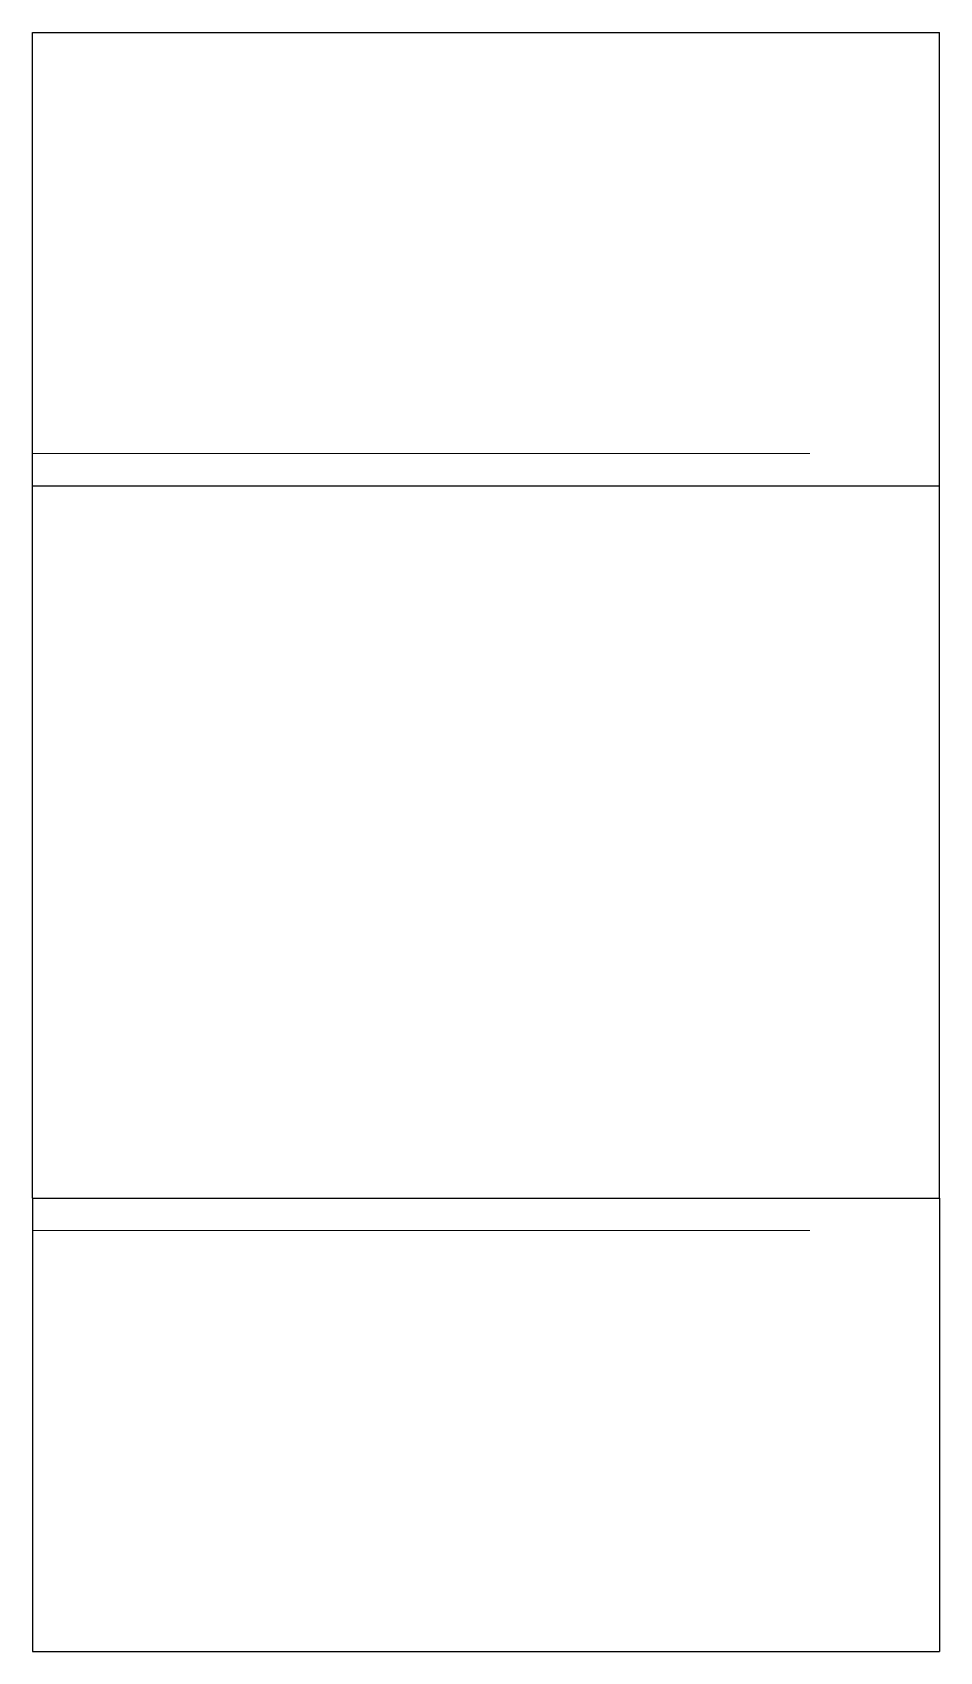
# Model space of a CAD drawing. Header units: millimetres. Extents: x -7 to 7, y -12.5 to 12.5.
import ezdxf

# ---------------------------------------------------------------- set-up
doc = ezdxf.new("R2010")
doc.units = ezdxf.units.MM
doc.linetypes.add('ACAD_ISO02W100', pattern=[15, 12, -3])
doc.layers.add('HIDDEN', color=7, linetype='ACAD_ISO02W100', lineweight=13)
doc.layers.add('VISIBLE', color=7, linetype='Continuous', lineweight=25)

msp = doc.modelspace()

# ---------------------------------------------------------------- linework, layer by layer
at = {"layer": 'HIDDEN'}
for p, q in [((-7, 12.5), (7, 12.5)), ((-7, 6), (7, 6)), ((-7, 6), (7, 6)), ((-7, -5.5), (-7, 5.5)), ((-7, 5.5), (7, 5.5)), ((7, -5.5), (7, 5.5)), ((-7, -5.5), (7, -5.5)), ((-7, -6), (7, -6)), ((-7, -6), (7, -6)), ((-7, -12.5), (7, -12.5))]:
    msp.add_line(p, q, dxfattribs=at)
for points in [[(-7, 5.5), (-7, 6.284), (-7, 7.058), (-7, 7.812), (-7, 8.537), (-7, 9.224), (-7, 9.864), (-7, 10.45), (-7, 10.973), (-7, 11.427), (-7, 11.807), (-7, 12.107), (-7, 12.324), (-7, 12.456), (-7, 12.5)], [(7, 5.5), (7, 6.284), (7, 7.058), (7, 7.812), (7, 8.537), (7, 9.224), (7, 9.864), (7, 10.45), (7, 10.973), (7, 11.427), (7, 11.807), (7, 12.107), (7, 12.324), (7, 12.456), (7, 12.5)], [(7, -6), (7, -5.85), (7, -5.406), (7, -4.691), (7, -3.741), (7, -2.603), (7, -1.335), (7, 0), (7, 1.335), (7, 2.603), (7, 3.741), (7, 4.691), (7, 5.406), (7, 5.85), (7, 6)], [(7, 6), (7, 5.85), (7, 5.406), (7, 4.691), (7, 3.741), (7, 2.603), (7, 1.335), (7, 0), (7, -1.335), (7, -2.603), (7, -3.741), (7, -4.691), (7, -5.406), (7, -5.85), (7, -6)], [(7, -6), (7, -5.85), (7, -5.406), (7, -4.691), (7, -3.741), (7, -2.603), (7, -1.335), (7, 0), (7, 1.335), (7, 2.603), (7, 3.741), (7, 4.691), (7, 5.406), (7, 5.85), (7, 6)], [(7, 6), (7, 5.85), (7, 5.406), (7, 4.691), (7, 3.741), (7, 2.603), (7, 1.335), (7, 0), (7, -1.335), (7, -2.603), (7, -3.741), (7, -4.691), (7, -5.406), (7, -5.85), (7, -6)], [(-7, -6), (-7, -5.85), (-7, -5.406), (-7, -4.691), (-7, -3.741), (-7, -2.603), (-7, -1.335), (-7, 0), (-7, 1.335), (-7, 2.603), (-7, 3.741), (-7, 4.691), (-7, 5.406), (-7, 5.85), (-7, 6)], [(-7, 6), (-7, 5.85), (-7, 5.406), (-7, 4.691), (-7, 3.741), (-7, 2.603), (-7, 1.335), (-7, 0), (-7, -1.335), (-7, -2.603), (-7, -3.741), (-7, -4.691), (-7, -5.406), (-7, -5.85), (-7, -6)], [(-7, -6), (-7, -5.85), (-7, -5.406), (-7, -4.691), (-7, -3.741), (-7, -2.603), (-7, -1.335), (-7, 0), (-7, 1.335), (-7, 2.603), (-7, 3.741), (-7, 4.691), (-7, 5.406), (-7, 5.85), (-7, 6)], [(-7, 6), (-7, 5.85), (-7, 5.406), (-7, 4.691), (-7, 3.741), (-7, 2.603), (-7, 1.335), (-7, 0), (-7, -1.335), (-7, -2.603), (-7, -3.741), (-7, -4.691), (-7, -5.406), (-7, -5.85), (-7, -6)], [(-7, -5.5), (-7, -6.284), (-7, -7.058), (-7, -7.812), (-7, -8.537), (-7, -9.224), (-7, -9.864), (-7, -10.45), (-7, -10.973), (-7, -11.427), (-7, -11.807), (-7, -12.107), (-7, -12.324), (-7, -12.456), (-7, -12.5)], [(7, -5.5), (7, -6.284), (7, -7.058), (7, -7.812), (7, -8.537), (7, -9.224), (7, -9.864), (7, -10.45), (7, -10.973), (7, -11.427), (7, -11.807), (7, -12.107), (7, -12.324), (7, -12.456), (7, -12.5)]]:
    msp.add_open_spline(points, degree=1, dxfattribs=at)
at = {"layer": 'VISIBLE'}
for p, q in [((-7, 12.5), (7, 12.5)), ((-7, -5.5), (-7, 5.5)), ((-7, 5.5), (7, 5.5)), ((7, -5.5), (7, 5.5)), ((-7, -5.5), (7, -5.5)), ((-7, -12.5), (7, -12.5))]:
    msp.add_line(p, q, dxfattribs=at)
for points in [[(-7, 5.5), (-7, 6.284), (-7, 7.058), (-7, 7.812), (-7, 8.537), (-7, 9.224), (-7, 9.864), (-7, 10.45), (-7, 10.973), (-7, 11.427), (-7, 11.807), (-7, 12.107), (-7, 12.324), (-7, 12.456), (-7, 12.5)], [(7, 5.5), (7, 6.284), (7, 7.058), (7, 7.812), (7, 8.537), (7, 9.224), (7, 9.864), (7, 10.45), (7, 10.973), (7, 11.427), (7, 11.807), (7, 12.107), (7, 12.324), (7, 12.456), (7, 12.5)], [(-7, -5.5), (-7, -6.284), (-7, -7.058), (-7, -7.812), (-7, -8.537), (-7, -9.224), (-7, -9.864), (-7, -10.45), (-7, -10.973), (-7, -11.427), (-7, -11.807), (-7, -12.107), (-7, -12.324), (-7, -12.456), (-7, -12.5)], [(7, -5.5), (7, -6.284), (7, -7.058), (7, -7.812), (7, -8.537), (7, -9.224), (7, -9.864), (7, -10.45), (7, -10.973), (7, -11.427), (7, -11.807), (7, -12.107), (7, -12.324), (7, -12.456), (7, -12.5)]]:
    msp.add_open_spline(points, degree=1, dxfattribs=at)

doc.saveas('drawing.dxf')
